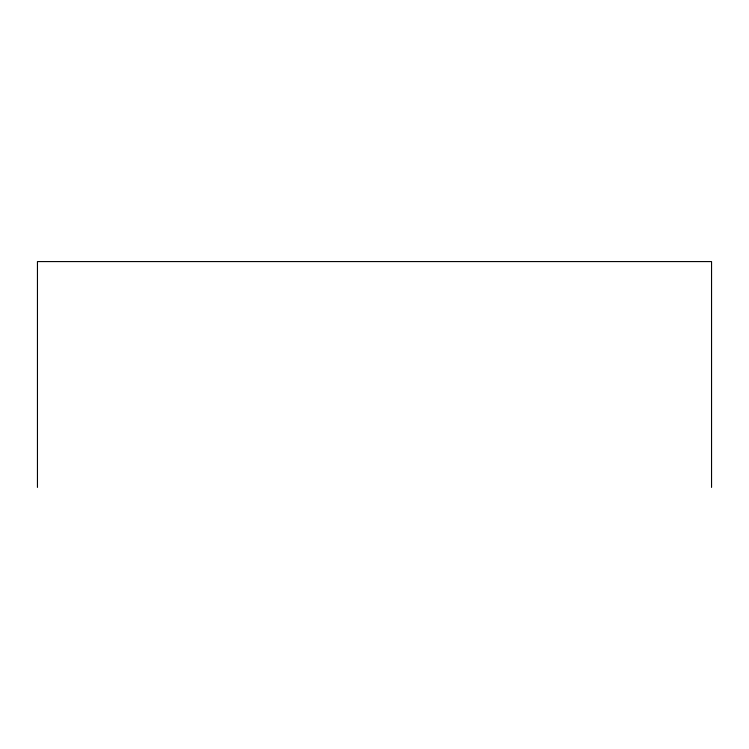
<?xml version="1.0" encoding="UTF-8"?>
<svg xmlns="http://www.w3.org/2000/svg" width="749" height="749" viewBox="0 0 749 749"><rect width="100%" height="100%" fill="white"/><g stroke="black" fill="none" stroke-linecap="round" stroke-linejoin="round"><path stroke-width="1.12" d="M711.55 487.421L711.55 261.579L37.45 261.579L37.45 487.421"/></g></svg>
